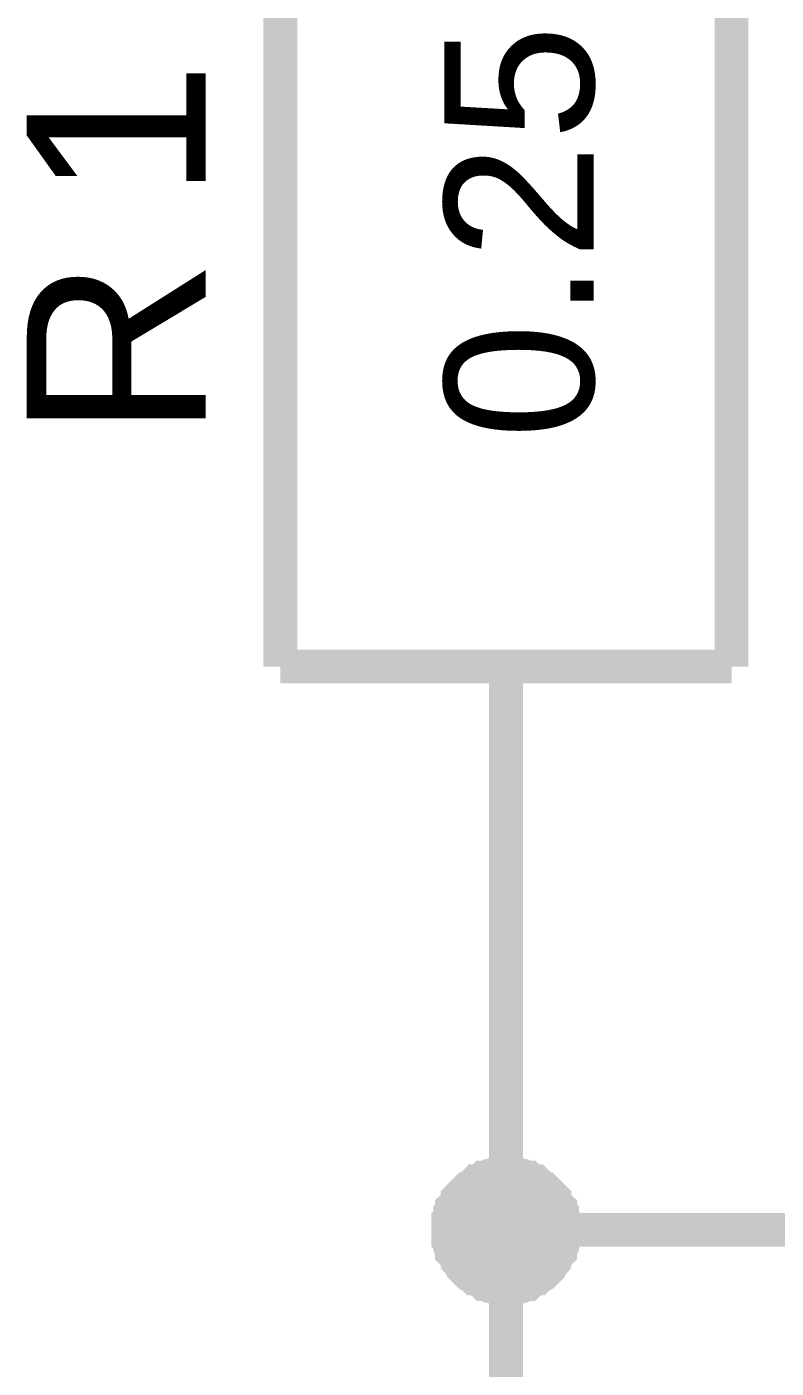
# Model space of a CAD drawing. Header units: millimetres. Extents: x -2024 to 917, y -725 to 13.
# Drawn here: x -1888.18 to -1881.53, y -670.39 to -658.49 of the extents above; entities that cross this region are included whole.
import ezdxf

# ---------------------------------------------------------------- set-up
doc = ezdxf.new("R2010")
doc.units = ezdxf.units.MM
doc.styles.get("Standard").update_dxf_attribs({"font": 'arial.ttf'})

msp = doc.modelspace()

# ---------------------------------------------------------------- linework, layer by layer
at = {"color": 7}
for points, const_width in [([(-1885.929, -664.166), (-1885.929, -654.165)], 0.3), ([(-1881.923, -664.166), (-1881.923, -654.165)], 0.3), ([(-1885.929, -664.166), (-1881.923, -664.166)], 0.3), ([(-1883.926, -664.166), (-1883.926, -666.667)], 0.3), ([(-1883.926, -669.167), (-1883.926, -666.667)], 0.3), ([(-1884.439, -669.167), (-1884.439, -669.134), (-1884.439, -669.117), (-1884.439, -669.084), (-1884.422, -669.068), (-1884.422, -669.035), (-1884.422, -669.018), (-1884.406, -669.001), (-1884.406, -668.968), (-1884.389, -668.952), (-1884.373, -668.935), (-1884.356, -668.902), (-1884.356, -668.885), (-1884.34, -668.869), (-1884.323, -668.852), (-1884.307, -668.836), (-1884.29, -668.819), (-1884.274, -668.803), (-1884.257, -668.786), (-1884.224, -668.77), (-1884.207, -668.753), (-1884.191, -668.736), (-1884.174, -668.736), (-1884.141, -668.72), (-1884.125, -668.703), (-1884.108, -668.703), (-1884.075, -668.687), (-1884.058, -668.687), (-1884.025, -668.687), (-1884.009, -668.67), (-1883.976, -668.67), (-1883.959, -668.67), (-1883.926, -668.67)], 0.3), ([(-1884.439, -669.167), (-1884.439, -669.134), (-1884.439, -669.117), (-1884.439, -669.084), (-1884.422, -669.068), (-1884.422, -669.035), (-1884.422, -669.018), (-1884.406, -669.001), (-1884.406, -668.968), (-1884.389, -668.952), (-1884.373, -668.935), (-1884.356, -668.902), (-1884.356, -668.885), (-1884.34, -668.869), (-1884.323, -668.852), (-1884.307, -668.836), (-1884.29, -668.819), (-1884.274, -668.803), (-1884.257, -668.786), (-1884.224, -668.77), (-1884.207, -668.753), (-1884.191, -668.736), (-1884.174, -668.736), (-1884.141, -668.72), (-1884.125, -668.703), (-1884.108, -668.703), (-1884.075, -668.687), (-1884.058, -668.687), (-1884.025, -668.687), (-1884.009, -668.67), (-1883.976, -668.67), (-1883.959, -668.67), (-1883.926, -668.67)], 0.3), ([(-1884.439, -669.167), (-1884.439, -669.134), (-1884.439, -669.117), (-1884.439, -669.084), (-1884.422, -669.068), (-1884.422, -669.035), (-1884.422, -669.018), (-1884.406, -669.001), (-1884.406, -668.968), (-1884.389, -668.952), (-1884.373, -668.935), (-1884.356, -668.902), (-1884.356, -668.885), (-1884.34, -668.869), (-1884.323, -668.852), (-1884.307, -668.836), (-1884.29, -668.819), (-1884.274, -668.803), (-1884.257, -668.786), (-1884.224, -668.77), (-1884.207, -668.753), (-1884.191, -668.736), (-1884.174, -668.736), (-1884.141, -668.72), (-1884.125, -668.703), (-1884.108, -668.703), (-1884.075, -668.687), (-1884.058, -668.687), (-1884.025, -668.687), (-1884.009, -668.67), (-1883.976, -668.67), (-1883.959, -668.67), (-1883.926, -668.67)], 0.3), ([(-1884.439, -669.167), (-1884.439, -669.134), (-1884.439, -669.117), (-1884.439, -669.084), (-1884.422, -669.068), (-1884.422, -669.035), (-1884.422, -669.018), (-1884.406, -669.001), (-1884.406, -668.968), (-1884.389, -668.952), (-1884.373, -668.935), (-1884.356, -668.902), (-1884.356, -668.885), (-1884.34, -668.869), (-1884.323, -668.852), (-1884.307, -668.836), (-1884.29, -668.819), (-1884.274, -668.803), (-1884.257, -668.786), (-1884.224, -668.77), (-1884.207, -668.753), (-1884.191, -668.736), (-1884.174, -668.736), (-1884.141, -668.72), (-1884.125, -668.703), (-1884.108, -668.703), (-1884.075, -668.687), (-1884.058, -668.687), (-1884.025, -668.687), (-1884.009, -668.67), (-1883.976, -668.67), (-1883.959, -668.67), (-1883.926, -668.67)], 0.3), ([(-1883.926, -668.67), (-1883.926, -668.67)], 0.3), ([(-1883.926, -668.67), (-1883.893, -668.67), (-1883.876, -668.67), (-1883.843, -668.67), (-1883.827, -668.687), (-1883.794, -668.687), (-1883.777, -668.687), (-1883.744, -668.703), (-1883.727, -668.703), (-1883.711, -668.72), (-1883.678, -668.736), (-1883.661, -668.736), (-1883.645, -668.753), (-1883.628, -668.77), (-1883.595, -668.786), (-1883.578, -668.803), (-1883.562, -668.819), (-1883.545, -668.836), (-1883.529, -668.852), (-1883.512, -668.869), (-1883.496, -668.885), (-1883.496, -668.902), (-1883.479, -668.935), (-1883.463, -668.952), (-1883.446, -668.968), (-1883.446, -669.001), (-1883.429, -669.018), (-1883.429, -669.035), (-1883.429, -669.068), (-1883.413, -669.084), (-1883.413, -669.117), (-1883.413, -669.134), (-1883.413, -669.167)], 0.3), ([(-1883.926, -668.67), (-1883.926, -668.67)], 0.3), ([(-1883.926, -668.67), (-1883.893, -668.67), (-1883.876, -668.67), (-1883.843, -668.67), (-1883.827, -668.687), (-1883.794, -668.687), (-1883.777, -668.687), (-1883.744, -668.703), (-1883.727, -668.703), (-1883.711, -668.72), (-1883.678, -668.736), (-1883.661, -668.736), (-1883.645, -668.753), (-1883.628, -668.77), (-1883.595, -668.786), (-1883.578, -668.803), (-1883.562, -668.819), (-1883.545, -668.836), (-1883.529, -668.852), (-1883.512, -668.869), (-1883.496, -668.885), (-1883.496, -668.902), (-1883.479, -668.935), (-1883.463, -668.952), (-1883.446, -668.968), (-1883.446, -669.001), (-1883.429, -669.018), (-1883.429, -669.035), (-1883.429, -669.068), (-1883.413, -669.084), (-1883.413, -669.117), (-1883.413, -669.134), (-1883.413, -669.167)], 0.3), ([(-1883.926, -668.67), (-1883.926, -668.67)], 0.3), ([(-1883.926, -668.67), (-1883.893, -668.67), (-1883.876, -668.67), (-1883.843, -668.67), (-1883.827, -668.687), (-1883.794, -668.687), (-1883.777, -668.687), (-1883.744, -668.703), (-1883.727, -668.703), (-1883.711, -668.72), (-1883.678, -668.736), (-1883.661, -668.736), (-1883.645, -668.753), (-1883.628, -668.77), (-1883.595, -668.786), (-1883.578, -668.803), (-1883.562, -668.819), (-1883.545, -668.836), (-1883.529, -668.852), (-1883.512, -668.869), (-1883.496, -668.885), (-1883.496, -668.902), (-1883.479, -668.935), (-1883.463, -668.952), (-1883.446, -668.968), (-1883.446, -669.001), (-1883.429, -669.018), (-1883.429, -669.035), (-1883.429, -669.068), (-1883.413, -669.084), (-1883.413, -669.117), (-1883.413, -669.134), (-1883.413, -669.167)], 0.3), ([(-1883.926, -668.67), (-1883.926, -668.67)], 0.3), ([(-1883.926, -668.67), (-1883.893, -668.67), (-1883.876, -668.67), (-1883.843, -668.67), (-1883.827, -668.687), (-1883.794, -668.687), (-1883.777, -668.687), (-1883.744, -668.703), (-1883.727, -668.703), (-1883.711, -668.72), (-1883.678, -668.736), (-1883.661, -668.736), (-1883.645, -668.753), (-1883.628, -668.77), (-1883.595, -668.786), (-1883.578, -668.803), (-1883.562, -668.819), (-1883.545, -668.836), (-1883.529, -668.852), (-1883.512, -668.869), (-1883.496, -668.885), (-1883.496, -668.902), (-1883.479, -668.935), (-1883.463, -668.952), (-1883.446, -668.968), (-1883.446, -669.001), (-1883.429, -669.018), (-1883.429, -669.035), (-1883.429, -669.068), (-1883.413, -669.084), (-1883.413, -669.117), (-1883.413, -669.134), (-1883.413, -669.167)], 0.3), ([(-1884.439, -669.167), (-1884.439, -669.134), (-1884.439, -669.117), (-1884.439, -669.084), (-1884.422, -669.068), (-1884.422, -669.035), (-1884.422, -669.018), (-1884.406, -669.001), (-1884.406, -668.968), (-1884.389, -668.952), (-1884.373, -668.935), (-1884.356, -668.902), (-1884.356, -668.885), (-1884.34, -668.869), (-1884.323, -668.852), (-1884.307, -668.836), (-1884.29, -668.819), (-1884.274, -668.803), (-1884.257, -668.786), (-1884.224, -668.77), (-1884.207, -668.753), (-1884.191, -668.736), (-1884.174, -668.736), (-1884.141, -668.72), (-1884.125, -668.703), (-1884.108, -668.703), (-1884.075, -668.687), (-1884.058, -668.687), (-1884.025, -668.687), (-1884.009, -668.67), (-1883.976, -668.67), (-1883.959, -668.67), (-1883.926, -668.67)], 0.0991), ([(-1884.439, -669.167), (-1884.439, -669.134), (-1884.439, -669.117), (-1884.439, -669.084), (-1884.422, -669.068), (-1884.422, -669.035), (-1884.422, -669.018), (-1884.406, -669.001), (-1884.406, -668.968), (-1884.389, -668.952), (-1884.373, -668.935), (-1884.356, -668.902), (-1884.356, -668.885), (-1884.34, -668.869), (-1884.323, -668.852), (-1884.307, -668.836), (-1884.29, -668.819), (-1884.274, -668.803), (-1884.257, -668.786), (-1884.224, -668.77), (-1884.207, -668.753), (-1884.191, -668.736), (-1884.174, -668.736), (-1884.141, -668.72), (-1884.125, -668.703), (-1884.108, -668.703), (-1884.075, -668.687), (-1884.058, -668.687), (-1884.025, -668.687), (-1884.009, -668.67), (-1883.976, -668.67), (-1883.959, -668.67), (-1883.926, -668.67)], 0.0991), ([(-1884.439, -669.167), (-1884.439, -669.134), (-1884.439, -669.117), (-1884.439, -669.084), (-1884.422, -669.068), (-1884.422, -669.035), (-1884.422, -669.018), (-1884.406, -669.001), (-1884.406, -668.968), (-1884.389, -668.952), (-1884.373, -668.935), (-1884.356, -668.902), (-1884.356, -668.885), (-1884.34, -668.869), (-1884.323, -668.852), (-1884.307, -668.836), (-1884.29, -668.819), (-1884.274, -668.803), (-1884.257, -668.786), (-1884.224, -668.77), (-1884.207, -668.753), (-1884.191, -668.736), (-1884.174, -668.736), (-1884.141, -668.72), (-1884.125, -668.703), (-1884.108, -668.703), (-1884.075, -668.687), (-1884.058, -668.687), (-1884.025, -668.687), (-1884.009, -668.67), (-1883.976, -668.67), (-1883.959, -668.67), (-1883.926, -668.67)], 0.0991), ([(-1884.439, -669.167), (-1884.439, -669.134), (-1884.439, -669.117), (-1884.439, -669.084), (-1884.422, -669.068), (-1884.422, -669.035), (-1884.422, -669.018), (-1884.406, -669.001), (-1884.406, -668.968), (-1884.389, -668.952), (-1884.373, -668.935), (-1884.356, -668.902), (-1884.356, -668.885), (-1884.34, -668.869), (-1884.323, -668.852), (-1884.307, -668.836), (-1884.29, -668.819), (-1884.274, -668.803), (-1884.257, -668.786), (-1884.224, -668.77), (-1884.207, -668.753), (-1884.191, -668.736), (-1884.174, -668.736), (-1884.141, -668.72), (-1884.125, -668.703), (-1884.108, -668.703), (-1884.075, -668.687), (-1884.058, -668.687), (-1884.025, -668.687), (-1884.009, -668.67), (-1883.976, -668.67), (-1883.959, -668.67), (-1883.926, -668.67)], 0.0991), ([(-1883.926, -668.67), (-1883.926, -668.67)], 0.0991), ([(-1883.926, -668.67), (-1883.893, -668.67), (-1883.876, -668.67), (-1883.843, -668.67), (-1883.827, -668.687), (-1883.794, -668.687), (-1883.777, -668.687), (-1883.744, -668.703), (-1883.727, -668.703), (-1883.711, -668.72), (-1883.678, -668.736), (-1883.661, -668.736), (-1883.645, -668.753), (-1883.628, -668.77), (-1883.595, -668.786), (-1883.578, -668.803), (-1883.562, -668.819), (-1883.545, -668.836), (-1883.529, -668.852), (-1883.512, -668.869), (-1883.496, -668.885), (-1883.496, -668.902), (-1883.479, -668.935), (-1883.463, -668.952), (-1883.446, -668.968), (-1883.446, -669.001), (-1883.429, -669.018), (-1883.429, -669.035), (-1883.429, -669.068), (-1883.413, -669.084), (-1883.413, -669.117), (-1883.413, -669.134), (-1883.413, -669.167)], 0.0991), ([(-1883.926, -668.67), (-1883.926, -668.67)], 0.0991), ([(-1883.926, -668.67), (-1883.893, -668.67), (-1883.876, -668.67), (-1883.843, -668.67), (-1883.827, -668.687), (-1883.794, -668.687), (-1883.777, -668.687), (-1883.744, -668.703), (-1883.727, -668.703), (-1883.711, -668.72), (-1883.678, -668.736), (-1883.661, -668.736), (-1883.645, -668.753), (-1883.628, -668.77), (-1883.595, -668.786), (-1883.578, -668.803), (-1883.562, -668.819), (-1883.545, -668.836), (-1883.529, -668.852), (-1883.512, -668.869), (-1883.496, -668.885), (-1883.496, -668.902), (-1883.479, -668.935), (-1883.463, -668.952), (-1883.446, -668.968), (-1883.446, -669.001), (-1883.429, -669.018), (-1883.429, -669.035), (-1883.429, -669.068), (-1883.413, -669.084), (-1883.413, -669.117), (-1883.413, -669.134), (-1883.413, -669.167)], 0.0991), ([(-1883.926, -668.67), (-1883.926, -668.67)], 0.0991), ([(-1883.926, -668.67), (-1883.893, -668.67), (-1883.876, -668.67), (-1883.843, -668.67), (-1883.827, -668.687), (-1883.794, -668.687), (-1883.777, -668.687), (-1883.744, -668.703), (-1883.727, -668.703), (-1883.711, -668.72), (-1883.678, -668.736), (-1883.661, -668.736), (-1883.645, -668.753), (-1883.628, -668.77), (-1883.595, -668.786), (-1883.578, -668.803), (-1883.562, -668.819), (-1883.545, -668.836), (-1883.529, -668.852), (-1883.512, -668.869), (-1883.496, -668.885), (-1883.496, -668.902), (-1883.479, -668.935), (-1883.463, -668.952), (-1883.446, -668.968), (-1883.446, -669.001), (-1883.429, -669.018), (-1883.429, -669.035), (-1883.429, -669.068), (-1883.413, -669.084), (-1883.413, -669.117), (-1883.413, -669.134), (-1883.413, -669.167)], 0.0991), ([(-1883.926, -668.67), (-1883.926, -668.67)], 0.0991), ([(-1883.926, -668.67), (-1883.893, -668.67), (-1883.876, -668.67), (-1883.843, -668.67), (-1883.827, -668.687), (-1883.794, -668.687), (-1883.777, -668.687), (-1883.744, -668.703), (-1883.727, -668.703), (-1883.711, -668.72), (-1883.678, -668.736), (-1883.661, -668.736), (-1883.645, -668.753), (-1883.628, -668.77), (-1883.595, -668.786), (-1883.578, -668.803), (-1883.562, -668.819), (-1883.545, -668.836), (-1883.529, -668.852), (-1883.512, -668.869), (-1883.496, -668.885), (-1883.496, -668.902), (-1883.479, -668.935), (-1883.463, -668.952), (-1883.446, -668.968), (-1883.446, -669.001), (-1883.429, -669.018), (-1883.429, -669.035), (-1883.429, -669.068), (-1883.413, -669.084), (-1883.413, -669.117), (-1883.413, -669.134), (-1883.413, -669.167)], 0.0991), ([(-1883.926, -669.68), (-1883.959, -669.68), (-1883.976, -669.68), (-1884.009, -669.68), (-1884.025, -669.664), (-1884.058, -669.664), (-1884.075, -669.664), (-1884.108, -669.647), (-1884.125, -669.647), (-1884.141, -669.631), (-1884.174, -669.614), (-1884.191, -669.598), (-1884.207, -669.598), (-1884.224, -669.581), (-1884.257, -669.564), (-1884.274, -669.548), (-1884.29, -669.531), (-1884.307, -669.515), (-1884.323, -669.498), (-1884.34, -669.465), (-1884.356, -669.448), (-1884.356, -669.432), (-1884.373, -669.415), (-1884.389, -669.382), (-1884.406, -669.366), (-1884.406, -669.349), (-1884.422, -669.316), (-1884.422, -669.299), (-1884.422, -669.266), (-1884.439, -669.25), (-1884.439, -669.217), (-1884.439, -669.2), (-1884.439, -669.167)], 0.3), ([(-1884.439, -669.167), (-1884.439, -669.167)], 0.3), ([(-1883.926, -669.68), (-1883.959, -669.68), (-1883.976, -669.68), (-1884.009, -669.68), (-1884.025, -669.664), (-1884.058, -669.664), (-1884.075, -669.664), (-1884.108, -669.647), (-1884.125, -669.647), (-1884.141, -669.631), (-1884.174, -669.614), (-1884.191, -669.598), (-1884.207, -669.598), (-1884.224, -669.581), (-1884.257, -669.564), (-1884.274, -669.548), (-1884.29, -669.531), (-1884.307, -669.515), (-1884.323, -669.498), (-1884.34, -669.465), (-1884.356, -669.448), (-1884.356, -669.432), (-1884.373, -669.415), (-1884.389, -669.382), (-1884.406, -669.366), (-1884.406, -669.349), (-1884.422, -669.316), (-1884.422, -669.299), (-1884.422, -669.266), (-1884.439, -669.25), (-1884.439, -669.217), (-1884.439, -669.2), (-1884.439, -669.167)], 0.3), ([(-1884.439, -669.167), (-1884.439, -669.167)], 0.3), ([(-1883.926, -669.68), (-1883.959, -669.68), (-1883.976, -669.68), (-1884.009, -669.68), (-1884.025, -669.664), (-1884.058, -669.664), (-1884.075, -669.664), (-1884.108, -669.647), (-1884.125, -669.647), (-1884.141, -669.631), (-1884.174, -669.614), (-1884.191, -669.598), (-1884.207, -669.598), (-1884.224, -669.581), (-1884.257, -669.564), (-1884.274, -669.548), (-1884.29, -669.531), (-1884.307, -669.515), (-1884.323, -669.498), (-1884.34, -669.465), (-1884.356, -669.448), (-1884.356, -669.432), (-1884.373, -669.415), (-1884.389, -669.382), (-1884.406, -669.366), (-1884.406, -669.349), (-1884.422, -669.316), (-1884.422, -669.299), (-1884.422, -669.266), (-1884.439, -669.25), (-1884.439, -669.217), (-1884.439, -669.2), (-1884.439, -669.167)], 0.3), ([(-1884.439, -669.167), (-1884.439, -669.167)], 0.3), ([(-1883.926, -669.68), (-1883.959, -669.68), (-1883.976, -669.68), (-1884.009, -669.68), (-1884.025, -669.664), (-1884.058, -669.664), (-1884.075, -669.664), (-1884.108, -669.647), (-1884.125, -669.647), (-1884.141, -669.631), (-1884.174, -669.614), (-1884.191, -669.598), (-1884.207, -669.598), (-1884.224, -669.581), (-1884.257, -669.564), (-1884.274, -669.548), (-1884.29, -669.531), (-1884.307, -669.515), (-1884.323, -669.498), (-1884.34, -669.465), (-1884.356, -669.448), (-1884.356, -669.432), (-1884.373, -669.415), (-1884.389, -669.382), (-1884.406, -669.366), (-1884.406, -669.349), (-1884.422, -669.316), (-1884.422, -669.299), (-1884.422, -669.266), (-1884.439, -669.25), (-1884.439, -669.217), (-1884.439, -669.2), (-1884.439, -669.167)], 0.3), ([(-1884.439, -669.167), (-1884.439, -669.167)], 0.3), ([(-1873.929, -675.426), (-1873.929, -669.167), (-1883.926, -669.167), (-1883.926, -671.667)], 0.3), ([(-1883.413, -669.167), (-1883.413, -669.2), (-1883.413, -669.217), (-1883.413, -669.25), (-1883.429, -669.266), (-1883.429, -669.299), (-1883.429, -669.316), (-1883.446, -669.349), (-1883.446, -669.366), (-1883.463, -669.382), (-1883.479, -669.415), (-1883.496, -669.432), (-1883.496, -669.448), (-1883.512, -669.465), (-1883.529, -669.498), (-1883.545, -669.515), (-1883.562, -669.531), (-1883.578, -669.548), (-1883.595, -669.564), (-1883.628, -669.581), (-1883.645, -669.598), (-1883.661, -669.598), (-1883.678, -669.614), (-1883.711, -669.631), (-1883.727, -669.647), (-1883.744, -669.647), (-1883.777, -669.664), (-1883.794, -669.664), (-1883.827, -669.664), (-1883.843, -669.68), (-1883.876, -669.68), (-1883.893, -669.68), (-1883.926, -669.68)], 0.3), ([(-1883.413, -669.167), (-1883.413, -669.2), (-1883.413, -669.217), (-1883.413, -669.25), (-1883.429, -669.266), (-1883.429, -669.299), (-1883.429, -669.316), (-1883.446, -669.349), (-1883.446, -669.366), (-1883.463, -669.382), (-1883.479, -669.415), (-1883.496, -669.432), (-1883.496, -669.448), (-1883.512, -669.465), (-1883.529, -669.498), (-1883.545, -669.515), (-1883.562, -669.531), (-1883.578, -669.548), (-1883.595, -669.564), (-1883.628, -669.581), (-1883.645, -669.598), (-1883.661, -669.598), (-1883.678, -669.614), (-1883.711, -669.631), (-1883.727, -669.647), (-1883.744, -669.647), (-1883.777, -669.664), (-1883.794, -669.664), (-1883.827, -669.664), (-1883.843, -669.68), (-1883.876, -669.68), (-1883.893, -669.68), (-1883.926, -669.68)], 0.3), ([(-1883.413, -669.167), (-1883.413, -669.2), (-1883.413, -669.217), (-1883.413, -669.25), (-1883.429, -669.266), (-1883.429, -669.299), (-1883.429, -669.316), (-1883.446, -669.349), (-1883.446, -669.366), (-1883.463, -669.382), (-1883.479, -669.415), (-1883.496, -669.432), (-1883.496, -669.448), (-1883.512, -669.465), (-1883.529, -669.498), (-1883.545, -669.515), (-1883.562, -669.531), (-1883.578, -669.548), (-1883.595, -669.564), (-1883.628, -669.581), (-1883.645, -669.598), (-1883.661, -669.598), (-1883.678, -669.614), (-1883.711, -669.631), (-1883.727, -669.647), (-1883.744, -669.647), (-1883.777, -669.664), (-1883.794, -669.664), (-1883.827, -669.664), (-1883.843, -669.68), (-1883.876, -669.68), (-1883.893, -669.68), (-1883.926, -669.68)], 0.3), ([(-1883.413, -669.167), (-1883.413, -669.2), (-1883.413, -669.217), (-1883.413, -669.25), (-1883.429, -669.266), (-1883.429, -669.299), (-1883.429, -669.316), (-1883.446, -669.349), (-1883.446, -669.366), (-1883.463, -669.382), (-1883.479, -669.415), (-1883.496, -669.432), (-1883.496, -669.448), (-1883.512, -669.465), (-1883.529, -669.498), (-1883.545, -669.515), (-1883.562, -669.531), (-1883.578, -669.548), (-1883.595, -669.564), (-1883.628, -669.581), (-1883.645, -669.598), (-1883.661, -669.598), (-1883.678, -669.614), (-1883.711, -669.631), (-1883.727, -669.647), (-1883.744, -669.647), (-1883.777, -669.664), (-1883.794, -669.664), (-1883.827, -669.664), (-1883.843, -669.68), (-1883.876, -669.68), (-1883.893, -669.68), (-1883.926, -669.68)], 0.3), ([(-1883.413, -669.167), (-1883.413, -669.167), (-1883.413, -669.167), (-1883.413, -669.167), (-1883.413, -669.167), (-1883.413, -669.167), (-1883.413, -669.167), (-1883.413, -669.167), (-1883.413, -669.167), (-1883.413, -669.167), (-1883.413, -669.167), (-1883.413, -669.167), (-1883.413, -669.167), (-1883.413, -669.167), (-1883.413, -669.167), (-1883.413, -669.167), (-1883.413, -669.167), (-1883.413, -669.167), (-1883.413, -669.167), (-1883.413, -669.167), (-1883.413, -669.167), (-1883.413, -669.167), (-1883.413, -669.167), (-1883.413, -669.167), (-1883.413, -669.167), (-1883.413, -669.167), (-1883.413, -669.167), (-1883.413, -669.167), (-1883.413, -669.167), (-1883.413, -669.167), (-1883.413, -669.167), (-1883.413, -669.167), (-1883.413, -669.167)], 0.3), ([(-1883.413, -669.167), (-1883.413, -669.167)], 0.3), ([(-1883.413, -669.167), (-1883.413, -669.167), (-1883.413, -669.167), (-1883.413, -669.167), (-1883.413, -669.167), (-1883.413, -669.167), (-1883.413, -669.167), (-1883.413, -669.167), (-1883.413, -669.167), (-1883.413, -669.167), (-1883.413, -669.167), (-1883.413, -669.167), (-1883.413, -669.167), (-1883.413, -669.167), (-1883.413, -669.167), (-1883.413, -669.167), (-1883.413, -669.167), (-1883.413, -669.167), (-1883.413, -669.167), (-1883.413, -669.167), (-1883.413, -669.167), (-1883.413, -669.167), (-1883.413, -669.167), (-1883.413, -669.167), (-1883.413, -669.167), (-1883.413, -669.167), (-1883.413, -669.167), (-1883.413, -669.167), (-1883.413, -669.167), (-1883.413, -669.167), (-1883.413, -669.167), (-1883.413, -669.167), (-1883.413, -669.167)], 0.3), ([(-1883.413, -669.167), (-1883.413, -669.167)], 0.3), ([(-1883.413, -669.167), (-1883.413, -669.167), (-1883.413, -669.167), (-1883.413, -669.167), (-1883.413, -669.167), (-1883.413, -669.167), (-1883.413, -669.167), (-1883.413, -669.167), (-1883.413, -669.167), (-1883.413, -669.167), (-1883.413, -669.167), (-1883.413, -669.167), (-1883.413, -669.167), (-1883.413, -669.167), (-1883.413, -669.167), (-1883.413, -669.167), (-1883.413, -669.167), (-1883.413, -669.167), (-1883.413, -669.167), (-1883.413, -669.167), (-1883.413, -669.167), (-1883.413, -669.167), (-1883.413, -669.167), (-1883.413, -669.167), (-1883.413, -669.167), (-1883.413, -669.167), (-1883.413, -669.167), (-1883.413, -669.167), (-1883.413, -669.167), (-1883.413, -669.167), (-1883.413, -669.167), (-1883.413, -669.167), (-1883.413, -669.167)], 0.3), ([(-1883.413, -669.167), (-1883.413, -669.167)], 0.3), ([(-1883.413, -669.167), (-1883.413, -669.167), (-1883.413, -669.167), (-1883.413, -669.167), (-1883.413, -669.167), (-1883.413, -669.167), (-1883.413, -669.167), (-1883.413, -669.167), (-1883.413, -669.167), (-1883.413, -669.167), (-1883.413, -669.167), (-1883.413, -669.167), (-1883.413, -669.167), (-1883.413, -669.167), (-1883.413, -669.167), (-1883.413, -669.167), (-1883.413, -669.167), (-1883.413, -669.167), (-1883.413, -669.167), (-1883.413, -669.167), (-1883.413, -669.167), (-1883.413, -669.167), (-1883.413, -669.167), (-1883.413, -669.167), (-1883.413, -669.167), (-1883.413, -669.167), (-1883.413, -669.167), (-1883.413, -669.167), (-1883.413, -669.167), (-1883.413, -669.167), (-1883.413, -669.167), (-1883.413, -669.167), (-1883.413, -669.167)], 0.3), ([(-1883.413, -669.167), (-1883.413, -669.167)], 0.3), ([(-1883.926, -669.68), (-1883.959, -669.68), (-1883.976, -669.68), (-1884.009, -669.68), (-1884.025, -669.664), (-1884.058, -669.664), (-1884.075, -669.664), (-1884.108, -669.647), (-1884.125, -669.647), (-1884.141, -669.631), (-1884.174, -669.614), (-1884.191, -669.598), (-1884.207, -669.598), (-1884.224, -669.581), (-1884.257, -669.564), (-1884.274, -669.548), (-1884.29, -669.531), (-1884.307, -669.515), (-1884.323, -669.498), (-1884.34, -669.465), (-1884.356, -669.448), (-1884.356, -669.432), (-1884.373, -669.415), (-1884.389, -669.382), (-1884.406, -669.366), (-1884.406, -669.349), (-1884.422, -669.316), (-1884.422, -669.299), (-1884.422, -669.266), (-1884.439, -669.25), (-1884.439, -669.217), (-1884.439, -669.2), (-1884.439, -669.167)], 0.0991), ([(-1884.439, -669.167), (-1884.439, -669.167)], 0.0991), ([(-1883.926, -669.68), (-1883.959, -669.68), (-1883.976, -669.68), (-1884.009, -669.68), (-1884.025, -669.664), (-1884.058, -669.664), (-1884.075, -669.664), (-1884.108, -669.647), (-1884.125, -669.647), (-1884.141, -669.631), (-1884.174, -669.614), (-1884.191, -669.598), (-1884.207, -669.598), (-1884.224, -669.581), (-1884.257, -669.564), (-1884.274, -669.548), (-1884.29, -669.531), (-1884.307, -669.515), (-1884.323, -669.498), (-1884.34, -669.465), (-1884.356, -669.448), (-1884.356, -669.432), (-1884.373, -669.415), (-1884.389, -669.382), (-1884.406, -669.366), (-1884.406, -669.349), (-1884.422, -669.316), (-1884.422, -669.299), (-1884.422, -669.266), (-1884.439, -669.25), (-1884.439, -669.217), (-1884.439, -669.2), (-1884.439, -669.167)], 0.0991), ([(-1884.439, -669.167), (-1884.439, -669.167)], 0.0991), ([(-1883.926, -669.68), (-1883.959, -669.68), (-1883.976, -669.68), (-1884.009, -669.68), (-1884.025, -669.664), (-1884.058, -669.664), (-1884.075, -669.664), (-1884.108, -669.647), (-1884.125, -669.647), (-1884.141, -669.631), (-1884.174, -669.614), (-1884.191, -669.598), (-1884.207, -669.598), (-1884.224, -669.581), (-1884.257, -669.564), (-1884.274, -669.548), (-1884.29, -669.531), (-1884.307, -669.515), (-1884.323, -669.498), (-1884.34, -669.465), (-1884.356, -669.448), (-1884.356, -669.432), (-1884.373, -669.415), (-1884.389, -669.382), (-1884.406, -669.366), (-1884.406, -669.349), (-1884.422, -669.316), (-1884.422, -669.299), (-1884.422, -669.266), (-1884.439, -669.25), (-1884.439, -669.217), (-1884.439, -669.2), (-1884.439, -669.167)], 0.0991), ([(-1884.439, -669.167), (-1884.439, -669.167)], 0.0991), ([(-1883.926, -669.68), (-1883.959, -669.68), (-1883.976, -669.68), (-1884.009, -669.68), (-1884.025, -669.664), (-1884.058, -669.664), (-1884.075, -669.664), (-1884.108, -669.647), (-1884.125, -669.647), (-1884.141, -669.631), (-1884.174, -669.614), (-1884.191, -669.598), (-1884.207, -669.598), (-1884.224, -669.581), (-1884.257, -669.564), (-1884.274, -669.548), (-1884.29, -669.531), (-1884.307, -669.515), (-1884.323, -669.498), (-1884.34, -669.465), (-1884.356, -669.448), (-1884.356, -669.432), (-1884.373, -669.415), (-1884.389, -669.382), (-1884.406, -669.366), (-1884.406, -669.349), (-1884.422, -669.316), (-1884.422, -669.299), (-1884.422, -669.266), (-1884.439, -669.25), (-1884.439, -669.217), (-1884.439, -669.2), (-1884.439, -669.167)], 0.0991), ([(-1884.439, -669.167), (-1884.439, -669.167)], 0.0991), ([(-1883.413, -669.167), (-1883.413, -669.2), (-1883.413, -669.217), (-1883.413, -669.25), (-1883.429, -669.266), (-1883.429, -669.299), (-1883.429, -669.316), (-1883.446, -669.349), (-1883.446, -669.366), (-1883.463, -669.382), (-1883.479, -669.415), (-1883.496, -669.432), (-1883.496, -669.448), (-1883.512, -669.465), (-1883.529, -669.498), (-1883.545, -669.515), (-1883.562, -669.531), (-1883.578, -669.548), (-1883.595, -669.564), (-1883.628, -669.581), (-1883.645, -669.598), (-1883.661, -669.598), (-1883.678, -669.614), (-1883.711, -669.631), (-1883.727, -669.647), (-1883.744, -669.647), (-1883.777, -669.664), (-1883.794, -669.664), (-1883.827, -669.664), (-1883.843, -669.68), (-1883.876, -669.68), (-1883.893, -669.68), (-1883.926, -669.68)], 0.0991), ([(-1883.413, -669.167), (-1883.413, -669.2), (-1883.413, -669.217), (-1883.413, -669.25), (-1883.429, -669.266), (-1883.429, -669.299), (-1883.429, -669.316), (-1883.446, -669.349), (-1883.446, -669.366), (-1883.463, -669.382), (-1883.479, -669.415), (-1883.496, -669.432), (-1883.496, -669.448), (-1883.512, -669.465), (-1883.529, -669.498), (-1883.545, -669.515), (-1883.562, -669.531), (-1883.578, -669.548), (-1883.595, -669.564), (-1883.628, -669.581), (-1883.645, -669.598), (-1883.661, -669.598), (-1883.678, -669.614), (-1883.711, -669.631), (-1883.727, -669.647), (-1883.744, -669.647), (-1883.777, -669.664), (-1883.794, -669.664), (-1883.827, -669.664), (-1883.843, -669.68), (-1883.876, -669.68), (-1883.893, -669.68), (-1883.926, -669.68)], 0.0991), ([(-1883.413, -669.167), (-1883.413, -669.2), (-1883.413, -669.217), (-1883.413, -669.25), (-1883.429, -669.266), (-1883.429, -669.299), (-1883.429, -669.316), (-1883.446, -669.349), (-1883.446, -669.366), (-1883.463, -669.382), (-1883.479, -669.415), (-1883.496, -669.432), (-1883.496, -669.448), (-1883.512, -669.465), (-1883.529, -669.498), (-1883.545, -669.515), (-1883.562, -669.531), (-1883.578, -669.548), (-1883.595, -669.564), (-1883.628, -669.581), (-1883.645, -669.598), (-1883.661, -669.598), (-1883.678, -669.614), (-1883.711, -669.631), (-1883.727, -669.647), (-1883.744, -669.647), (-1883.777, -669.664), (-1883.794, -669.664), (-1883.827, -669.664), (-1883.843, -669.68), (-1883.876, -669.68), (-1883.893, -669.68), (-1883.926, -669.68)], 0.0991), ([(-1883.413, -669.167), (-1883.413, -669.2), (-1883.413, -669.217), (-1883.413, -669.25), (-1883.429, -669.266), (-1883.429, -669.299), (-1883.429, -669.316), (-1883.446, -669.349), (-1883.446, -669.366), (-1883.463, -669.382), (-1883.479, -669.415), (-1883.496, -669.432), (-1883.496, -669.448), (-1883.512, -669.465), (-1883.529, -669.498), (-1883.545, -669.515), (-1883.562, -669.531), (-1883.578, -669.548), (-1883.595, -669.564), (-1883.628, -669.581), (-1883.645, -669.598), (-1883.661, -669.598), (-1883.678, -669.614), (-1883.711, -669.631), (-1883.727, -669.647), (-1883.744, -669.647), (-1883.777, -669.664), (-1883.794, -669.664), (-1883.827, -669.664), (-1883.843, -669.68), (-1883.876, -669.68), (-1883.893, -669.68), (-1883.926, -669.68)], 0.0991), ([(-1883.413, -669.167), (-1883.413, -669.167), (-1883.413, -669.167), (-1883.413, -669.167), (-1883.413, -669.167), (-1883.413, -669.167), (-1883.413, -669.167), (-1883.413, -669.167), (-1883.413, -669.167), (-1883.413, -669.167), (-1883.413, -669.167), (-1883.413, -669.167), (-1883.413, -669.167), (-1883.413, -669.167), (-1883.413, -669.167), (-1883.413, -669.167), (-1883.413, -669.167), (-1883.413, -669.167), (-1883.413, -669.167), (-1883.413, -669.167), (-1883.413, -669.167), (-1883.413, -669.167), (-1883.413, -669.167), (-1883.413, -669.167), (-1883.413, -669.167), (-1883.413, -669.167), (-1883.413, -669.167), (-1883.413, -669.167), (-1883.413, -669.167), (-1883.413, -669.167), (-1883.413, -669.167), (-1883.413, -669.167), (-1883.413, -669.167)], 0.0991), ([(-1883.413, -669.167), (-1883.413, -669.167)], 0.0991), ([(-1883.413, -669.167), (-1883.413, -669.167), (-1883.413, -669.167), (-1883.413, -669.167), (-1883.413, -669.167), (-1883.413, -669.167), (-1883.413, -669.167), (-1883.413, -669.167), (-1883.413, -669.167), (-1883.413, -669.167), (-1883.413, -669.167), (-1883.413, -669.167), (-1883.413, -669.167), (-1883.413, -669.167), (-1883.413, -669.167), (-1883.413, -669.167), (-1883.413, -669.167), (-1883.413, -669.167), (-1883.413, -669.167), (-1883.413, -669.167), (-1883.413, -669.167), (-1883.413, -669.167), (-1883.413, -669.167), (-1883.413, -669.167), (-1883.413, -669.167), (-1883.413, -669.167), (-1883.413, -669.167), (-1883.413, -669.167), (-1883.413, -669.167), (-1883.413, -669.167), (-1883.413, -669.167), (-1883.413, -669.167), (-1883.413, -669.167)], 0.0991), ([(-1883.413, -669.167), (-1883.413, -669.167)], 0.0991), ([(-1883.413, -669.167), (-1883.413, -669.167), (-1883.413, -669.167), (-1883.413, -669.167), (-1883.413, -669.167), (-1883.413, -669.167), (-1883.413, -669.167), (-1883.413, -669.167), (-1883.413, -669.167), (-1883.413, -669.167), (-1883.413, -669.167), (-1883.413, -669.167), (-1883.413, -669.167), (-1883.413, -669.167), (-1883.413, -669.167), (-1883.413, -669.167), (-1883.413, -669.167), (-1883.413, -669.167), (-1883.413, -669.167), (-1883.413, -669.167), (-1883.413, -669.167), (-1883.413, -669.167), (-1883.413, -669.167), (-1883.413, -669.167), (-1883.413, -669.167), (-1883.413, -669.167), (-1883.413, -669.167), (-1883.413, -669.167), (-1883.413, -669.167), (-1883.413, -669.167), (-1883.413, -669.167), (-1883.413, -669.167), (-1883.413, -669.167)], 0.0991), ([(-1883.413, -669.167), (-1883.413, -669.167)], 0.0991), ([(-1883.413, -669.167), (-1883.413, -669.167), (-1883.413, -669.167), (-1883.413, -669.167), (-1883.413, -669.167), (-1883.413, -669.167), (-1883.413, -669.167), (-1883.413, -669.167), (-1883.413, -669.167), (-1883.413, -669.167), (-1883.413, -669.167), (-1883.413, -669.167), (-1883.413, -669.167), (-1883.413, -669.167), (-1883.413, -669.167), (-1883.413, -669.167), (-1883.413, -669.167), (-1883.413, -669.167), (-1883.413, -669.167), (-1883.413, -669.167), (-1883.413, -669.167), (-1883.413, -669.167), (-1883.413, -669.167), (-1883.413, -669.167), (-1883.413, -669.167), (-1883.413, -669.167), (-1883.413, -669.167), (-1883.413, -669.167), (-1883.413, -669.167), (-1883.413, -669.167), (-1883.413, -669.167), (-1883.413, -669.167), (-1883.413, -669.167)], 0.0991), ([(-1883.413, -669.167), (-1883.413, -669.167)], 0.0991)]:
    msp.add_lwpolyline(points, dxfattribs=dict(at, const_width=const_width))
at = {"color": 7, "const_width": 0.508}
msp.add_lwpolyline([(-1884.209, -669.163, 1), (-1883.701, -669.163, 1)], format="xyb", close=True, dxfattribs=at)

# ---------------------------------------------------------------- texts
at = {"color": 7}
for s, height, p in [('5', 1.325, (-1883.148, -659.497)), ('1', 1.59, (-1886.591, -660.026)), ('2', 1.325, (-1883.148, -660.556)), ('R', 1.59, (-1886.591, -662.146)), ('.', 1.325, (-1883.148, -661.086)), ('0', 1.325, (-1883.148, -662.146))]:
    msp.add_text(s, height=height, rotation=90, dxfattribs=at).set_placement(p)

doc.saveas('drawing.dxf')
